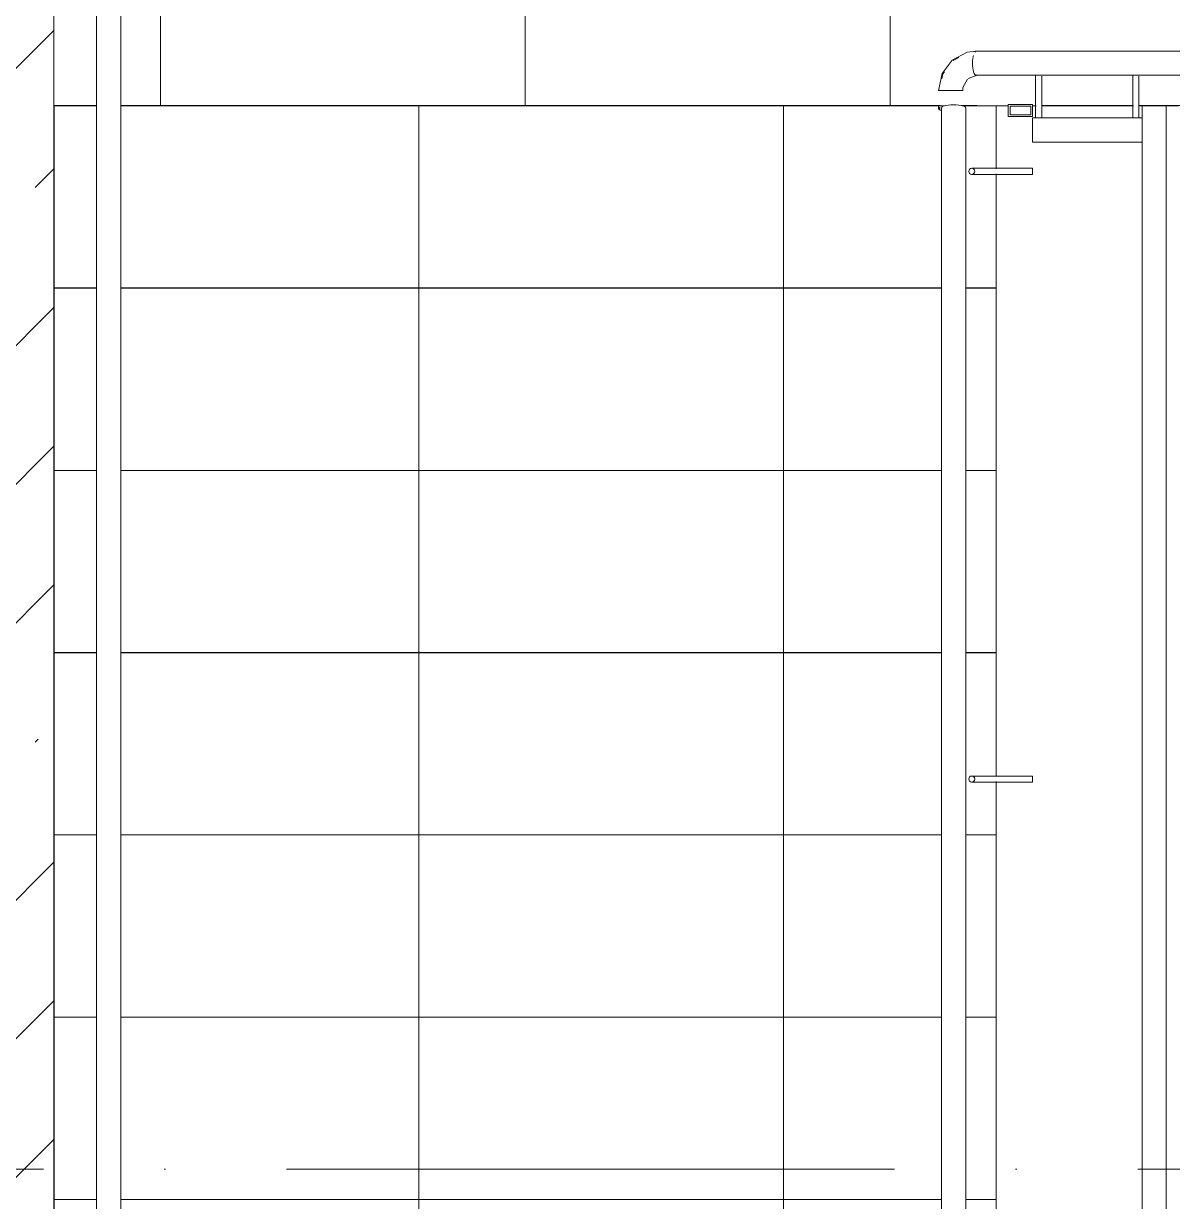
# Model space of a CAD drawing. Header units: millimetres. Extents: x -6467 to 106027, y -7090 to 195095.
# Drawn here: x 97659 to 99549, y 154492 to 156430 of the extents above; entities that cross this region are included whole.
import ezdxf

# ---------------------------------------------------------------- set-up
doc = ezdxf.new("R2010")
doc.units = ezdxf.units.MM
doc.linetypes.add('50_200_ШТРИХ_1Т_ш5_п1_п1_', pattern=[1400, 1000, -200, 0, -200])
for name, color, linetype, lineweight in [('A-WALL', 7, 'Continuous', 5), ('Ограждение', 7, 'Continuous', 9), ('Ограждение-1', 7, 'Continuous', 20)]:
    doc.layers.add(name, color=color, linetype=linetype, lineweight=lineweight)
for name, color, linetype, lineweight, true_color in [('S-STRS-1', 7, 'Continuous', 9, 0xaaaaaa), ('S-STRS-2', 7, 'Continuous', 5, 0xbfbfbf), ('Оси-3', 7, '50_200_ШТРИХ_1Т_ш5_п1_п1_', 9, 0xaaaaaa)]:
    doc.layers.add(name, color=color, linetype=linetype, lineweight=lineweight, true_color=true_color)
pattern_1 = [(270, (97709.45, 152395.1), (600, 4e-14), []), (0, (97709.45, 152395.1), (0, 600), [])]

# ---------------------------------------------------------------- blocks, each defined once
blk = doc.blocks.new('О_Элемент ограждения_Обод_Труба_ГОСТ 8645-68 - О_Элемент ограждения_Обод_Труба_ГОСТ 8645-68-V174-АИ_План этажа Радиаторы_3')
at = {"layer": 'Ограждение'}
for p, q in [((-3900, -20), (-3900, 20)), ((-3900, 20), (0, 20)), ((-3880, -20), (-3900, -20)), ((0, -20), (-3840, -20))]:
    blk.add_line(p, q, dxfattribs=at)
blk = doc.blocks.new('О_Элемент ограждения_Обод_Труба_ГОСТ 8645-68 - О_Элемент ограждения_Обод_Труба_ГОСТ 8645-68-V186-АИ_План этажа Радиаторы_3')
at = {"layer": 'Ограждение-1'}
for p, q in [((0, 20), (-20, 20)), ((-20, 20), (-20, -20)), ((0, -20), (0, 20)), ((-17, 17), (-3, 17)), ((-17, -17), (-17, 17)), ((-3, 17), (-3, -17)), ((-3, -17), (-17, -17)), ((-20, -20), (0, -20))]:
    blk.add_line(p, q, dxfattribs=at)
blk = doc.blocks.new('О_Кронштейн_Форма Г_Круг_ГОСТ 2590-2006 - О_Кронштейн_Форма Г_Круг_ГОСТ 2590-2006-V149-АИ_План этажа Радиаторы_3')
at = {"layer": 'Ограждение'}
for p, q in [((99385, 83820.7), (99385, 83895.7)), ((99395, 83895.7), (99395, 83820.7)), ((99385, 83820.7), (99390, 83820.7)), ((99390, 83820.7), (99395, 83820.7))]:
    blk.add_line(p, q, dxfattribs=at)
at = {"layer": 'Ограждение', "flags": 128}
for points in [[(99385, 83895.7), (99385, 83912.1), (99385, 83920.4), (99385, 83920.7)], [(99395, 83920.7), (99395, 83914.6), (99395, 83899.2), (99395, 83895.7)]]:
    blk.add_lwpolyline(points, dxfattribs=at)
at = {"layer": 'Ограждение'}
for start, end in [(90, 270), (270, 90)]:
    blk.add_arc((99390, 83920.7), 5, start, end, dxfattribs=at)
blk = doc.blocks.new('О_Элемент поручня_Маршевый_Труба_ГОСТ 8732-78 - О_Элемент поручня_Маршевый_Труба_ГОСТ 8732-78-26169632-АИ_План этажа Радиаторы_3')
at = {"layer": 'Ограждение'}
for p, q in [((-13.2, 40), (-3902.6, 40)), ((-3902.6, 0), (-13.2, 0))]:
    blk.add_line(p, q, dxfattribs=at)
at = {"layer": 'Ограждение', "flags": 128}
for points in [[(-3907.3, 20), (-3907.2, 24.5), (-3906.9, 28.7), (-3906.3, 32.5), (-3905.6, 35.6), (-3904.7, 38), (-3903.7, 39.5), (-3902.6, 40)], [(-3902.6, 40), (-3901.6, 39.5), (-3900.6, 38), (-3899.7, 35.6), (-3898.9, 32.5), (-3898.4, 28.7), (-3898, 24.5), (-3897.9, 20)], [(-8.4, 20), (-8.6, 24.5), (-8.9, 28.7), (-9.5, 32.5), (-10.2, 35.6), (-11.1, 38), (-12.1, 39.5), (-13.2, 40)], [(-3902.6, 0), (-3903.7, 0.5), (-3904.7, 2), (-3905.6, 4.4), (-3906.3, 7.5), (-3906.9, 11.3), (-3907.2, 15.5), (-3907.3, 20)], [(-3901.1, 37.3), (-3902.1, 38.4), (-3903.1, 38.4), (-3904.2, 37.3), (-3905.1, 35.2), (-3905.9, 32.3), (-3906.5, 28.6), (-3906.9, 24.4), (-3907, 20)], [(-3907, 20), (-3906.9, 15.6), (-3906.5, 11.4), (-3905.9, 7.7), (-3905.1, 4.8), (-3904.2, 2.7), (-3903.1, 1.6), (-3902.1, 1.6), (-3901.1, 2.7)], [(-3897.9, 20), (-3898, 15.5), (-3898.4, 11.3), (-3898.9, 7.5), (-3899.7, 4.4), (-3900.6, 2), (-3901.6, 0.5), (-3902.6, 0)], [(-3898.2, 20), (-3898.4, 24.4), (-3898.7, 28.6), (-3899.3, 32.3), (-3900.1, 35.2)], [(-3900.1, 4.8), (-3899.3, 7.7), (-3898.7, 11.4), (-3898.4, 15.6), (-3898.2, 20)], [(-13.2, 0), (-12.1, 0.5), (-11.1, 2), (-10.2, 4.4), (-9.5, 7.5), (-8.9, 11.3), (-8.6, 15.5), (-8.4, 20)]]:
    blk.add_lwpolyline(points, dxfattribs=at)
blk = doc.blocks.new('О_Кронштейн_Форма Г_Круг_ГОСТ 2590-2006 - О_Кронштейн_Форма Г_Круг_ГОСТ 2590-2006-V152-АИ_План этажа Радиаторы_3')
at = {"layer": 'Ограждение'}
for p, q in [((98385, 83820.7), (98385, 83895.7)), ((98395, 83895.7), (98395, 83820.7)), ((98385, 83820.7), (98385.2, 83820.7)), ((98394.8, 83820.7), (98395, 83820.7))]:
    blk.add_line(p, q, dxfattribs=at)
at = {"layer": 'Ограждение', "flags": 128}
for points in [[(98385, 83895.7), (98385, 83912.1), (98385, 83920.4), (98385, 83920.7)], [(98395, 83920.7), (98395, 83914.6), (98395, 83899.2), (98395, 83895.7)]]:
    blk.add_lwpolyline(points, dxfattribs=at)
at = {"layer": 'Ограждение'}
for start, end in [(285, 45), (150, 195), (225, 240)]:
    blk.add_arc((98390, 83920.7), 5, start, end, dxfattribs=at)
blk = doc.blocks.new('О_Кронштейн_Форма Г_Круг_ГОСТ 25901 - О_Кронштейн_Форма Г_Круг_ГОСТ 2590-2006 2-26172775-АИ_План этажа Радиаторы_3')
at = {"layer": 'Ограждение'}
for p, q in [((99375, 53726), (99375, 53731)), ((99385, 53729.6), (99385, 53726)), ((99375, 53661), (99375, 53726)), ((99385, 53726), (99385, 53661))]:
    blk.add_line(p, q, dxfattribs=at)
blk = doc.blocks.new('О_Кронштейн_Форма Г_Круг_ГОСТ 25901 - О_Кронштейн_Форма Г_Круг_ГОСТ 2590-2006 2-V187-АИ_План этажа Радиаторы_3')
at = {"layer": 'Ограждение'}
for p, q in [((99215, 53726), (99215, 53731.2)), ((99225, 53729.6), (99225, 53726)), ((99215, 53661), (99215, 53726)), ((99225, 53726), (99225, 53661))]:
    blk.add_line(p, q, dxfattribs=at)
blk = doc.blocks.new('О_Элемент ограждения_Обод_Труба_ГОСТ 1 - О_Элемент ограждения_Обод_Труба_ГОСТ 8645-68 2-26128296-АИ_План этажа Радиаторы_3')
at = {"layer": 'Ограждение'}
for p, q in [((-180, 20), (0, 20)), ((-180, -20), (-180, 20)), ((0, 20), (0, -20)), ((0, -20), (-180, -20))]:
    blk.add_line(p, q, dxfattribs=at)
blk = doc.blocks.new('О_Элемент поручня_Маршевый_Труба_ГОСТ 1 - О_Элемент поручня_Маршевый_Труба_ГОСТ 8732-78 2-26200901-АИ_План этажа Радиаторы_3')
at = {"layer": 'Ограждение'}
for p, q in [((-371.3, 0), (-6.4, 0)), ((-6.4, -40), (-371.3, -40))]:
    blk.add_line(p, q, dxfattribs=at)
for centre, start_param, end_param in [((-371.3, -20), 0, 0.224399), ((-371.3, -20), 4.712389, 6.283185), ((-6.4, -20), 4.712389, 6.283185), ((-371.3, -20), 3.141593, 3.590392), ((-371.3, -20), 4.039191, 4.712389), ((-6.4, -20), 3.141593, 3.590392), ((-6.4, -20), 4.039191, 4.185449), ((-6.4, -20), 4.26359, 4.449653), ((-6.4, -20), 4.48799, 4.712389), ((-371.3, -20), 2.879793, 3.141593)]:
    blk.add_ellipse(centre, major_axis=(0, 20), ratio=0.322266, start_param=start_param, end_param=end_param, dxfattribs=at)
blk = doc.blocks.new('О_Элемент поручня_Загиб_Труба_ГОСТ 1 - О_Элемент поручня_Загиб_Труба_ГОСТ 8732-78 2-21429767-АИ_План этажа Радиаторы_3')
at = {"layer": 'Ограждение'}
for p, q in [((99079.3, 53755.6), (99088.9, 53760.4)), ((99117.6, 53731), (99103.8, 53725.7)), ((99055, 53706), (99068.5, 53706)), ((99056.5, 53706), (99056.6, 53706.6)), ((99056.8, 53706), (99056.5, 53706)), ((99068.5, 53706), (99093.9, 53706)), ((99093.5, 53706), (99092.5, 53706)), ((99092.9, 53706), (99095, 53706))]:
    blk.add_line(p, q, dxfattribs=at)
at = {"layer": 'Ограждение', "flags": 128}
for points in [[(99055, 53706), (99061, 53733.9), (99077.9, 53756.3), (99102.3, 53769.1), (99117.6, 53771)], [(99060.7, 53725.3), (99062.5, 53733.6), (99064.9, 53736.8)], [(99103.1, 53724.9), (99095.5, 53711.3), (99095, 53706)]]:
    blk.add_lwpolyline(points, dxfattribs=at)
at = {"layer": 'Ограждение'}
blk.add_ellipse((99117.6, 53751), major_axis=(0, 20), ratio=0.322266, start_param=1.570796, end_param=3.141593, dxfattribs=at)
blk = doc.blocks.new('О_Элемент поручня_Площадочный_Одноуровневый_ГОСТ 1 - О_Элемент поручня_Площадочный_Одноуровневый_ГОСТ 8732-78 2-26200905-АИ_План этажа Радиаторы_3')
at = {"layer": 'Ограждение'}
for p, q in [((9.4, 0), (4.7, 0)), ((9.4, -2), (9.4, 0)), ((9.4, -10), (9.4, 0)), ((9.4, -1.5), (9.4, -2.1))]:
    blk.add_line(p, q, dxfattribs=at)
at = {"layer": 'Ограждение', "flags": 128}
for points in [[(4.7, 0), (3.7, -0.5), (2.7, -2), (1.8, -4.4)], [(3.2, -2.7), (4.2, -1.6), (5.2, -1.6), (6.3, -2.7)], [(6.8, -2), (5.8, -0.5), (4.7, 0)]]:
    blk.add_lwpolyline(points, dxfattribs=at)
blk = doc.blocks.new('О_Элемент поручня_Пристенный_Двухуровневый_Труба_ГОСТ 87321 - О_Элемент поручня_Пристенный_Двухуровневый_Труба_ГОСТ 8732-78 2-26130338-АИ_План этажа Радиаторы_3')
at = {"layer": 'Ограждение'}
for p, q in [((-279.6, 40), (-4480, 40)), ((-4480, 0), (-279.6, 0))]:
    blk.add_line(p, q, dxfattribs=at)

msp = doc.modelspace()

# ---------------------------------------------------------------- hatches: boundary and pattern name
at = {"layer": 'A-WALL'}
h = msp.add_hatch(dxfattribs=at)
h.set_pattern_fill('FP_1', color=256, style=0, pattern_type=2)
h.set_pattern_definition([(45, (109.45, 102614.03), (-228.0985, 228.0985), []), (45, (337.55, 102614.03), (-228.0985, 228.0985), [403.225, -80.645, 6.706, -73.939])])
h.paths.add_polyline_path([(97709.4, 149695.1), (97709.4, 149905.1), (97459.4, 149905.1), (97459.4, 149695.1)])
h.paths.add_polyline_path([(97459.4, 151555.1), (97709.4, 151555.1), (97709.4, 157795.1), (97459.4, 157795.1), (97459.4, 151560.1)])
at = {"layer": 'S-STRS-2'}
h = msp.add_hatch(dxfattribs=at)
h.set_pattern_fill('FP_134', color=256, style=0, pattern_type=2)
h.set_pattern_definition([(270, (98484.45, 156295.1), (600, 4e-14), []), (0, (98484.45, 156295.1), (0, 600), [])])
h.paths.add_polyline_path([(99203.9, 156295.1), (99324.6, 156297.1), (99325.9, 156340.1), (99334.3, 156340.1), (99334.3, 156295.1), (99484.6, 156295.1), (99485.9, 156340.1), (99494.3, 156340.1), (99494.3, 156295.1), (100999.4, 156295.1), (101000.1, 156980.3), (101009.4, 156992.5), (101027.2, 156992.5), (101036.8, 156985.1), (101039.4, 156975.1), (101039.4, 156295.1), (101109.4, 156295.1), (101109.4, 157795.1), (97709.4, 157795.1), (97709.4, 156295.1), (97779.4, 156295.1), (97780.1, 156600.6), (97789.4, 156612.8), (97804.6, 156614.8), (97813.6, 156609.6), (97819.4, 156595.4), (97819.4, 156295.1), (99201.9, 156295.5)])
h.paths.add_polyline_path([(99634.5, 156311), (99619.4, 156313.5), (99619.1, 156320.1), (99616.8, 156320.6), (99611, 156336.1), (99597.4, 156347.8), (99596.1, 156345.8), (99590.2, 156345.1), (99211, 156342.9), (99205.3, 156335.7), (99208.5, 156338.1), (99211.2, 156337.5), (99205.6, 156328.8), (99203.2, 156328.8), (99202.2, 156325.5), (99198.7, 156320.1), (99166, 156320.6), (99171.5, 156348.4), (99180.3, 156361), (99186.6, 156367.2), (99221.2, 156383.8), (99233, 156385.1), (99599.6, 156382.9), (99616, 156378.3), (99635.4, 156363.4), (99649.4, 156338.1), (99653.4, 156320.1), (99647.6, 156320.1), (99647.6, 156312.3), (99634.6, 156311)])
h.paths.add_polyline_path([(99654.4, 156320.1), (99652.6, 156335.6), (99653.4, 156329.3)])
h = msp.add_hatch(dxfattribs=at)
h.set_pattern_fill('FP_136', color=256, style=0, pattern_type=2)
h.set_pattern_definition(pattern_1)
h.paths.add_polyline_path([(99169.4, 155995.1), (99167.1, 156294.8), (99168.8, 156295.1), (97819.4, 156295.1), (97819.4, 155995.1), (99027.8, 155995.1)])
h.paths.add_polyline_path([(97709.4, 155995.1), (97779.4, 155995.1), (97779.4, 156295.1), (97709.4, 156295.1)])
h.paths.add_polyline_path([(99259.4, 155995.1), (99259.4, 156182.3), (99244.4, 156183.6), (99244.4, 156192), (99259.4, 156192), (99259.4, 156295.1), (99208.9, 156292.9), (99209.4, 156287.6), (99209.4, 155995.1), (99230.6, 155995.1)])
h.paths.add_polyline_path([(99229.2, 156182.2), (99233.2, 156191.5), (99235.4, 156189.6), (99235.3, 156183.2), (99230.6, 156182.4)])
h.paths.add_polyline_path([(99220.7, 156182.3), (99214.4, 156187.1), (99215.9, 156190.7), (99224.4, 156187.1), (99222.5, 156184.6)])
h = msp.add_hatch(dxfattribs=at)
h.set_pattern_fill('FP_136', color=256, style=0, pattern_type=2)
h.set_pattern_definition(pattern_1)
h.paths.add_polyline_path([(99230.6, 155695.1), (99259.4, 155695.1), (99259.4, 155995.1), (99209.4, 155995.1), (99209.4, 155695.1)])
h.paths.add_polyline_path([(97709.4, 155695.1), (97779.4, 155695.1), (97779.4, 155995.1), (97709.4, 155995.1)])
h.paths.add_polyline_path([(97819.4, 155695.1), (99169.4, 155695.1), (99169.4, 155995.1), (97819.4, 155995.1)])
h = msp.add_hatch(dxfattribs=at)
h.set_pattern_fill('FP_136', color=256, style=0, pattern_type=2)
h.set_pattern_definition(pattern_1)
h.paths.add_polyline_path([(97709.4, 155395.1), (97779.4, 155395.1), (97779.4, 155695.1), (97709.4, 155695.1)])
h.paths.add_polyline_path([(97819.4, 155395.1), (99169.4, 155395.1), (99169.4, 155695.1), (97819.4, 155695.1)])
h.paths.add_polyline_path([(99230.6, 155395.1), (99259.4, 155395.1), (99259.4, 155695.1), (99209.4, 155695.1), (99209.4, 155395.1)])
h = msp.add_hatch(dxfattribs=at)
h.set_pattern_fill('FP_136', color=256, style=0, pattern_type=2)
h.set_pattern_definition(pattern_1)
h.paths.add_polyline_path([(99230.6, 155095.1), (99259.4, 155095.1), (99259.4, 155182.3), (99244.4, 155183.6), (99244.4, 155192), (99259.4, 155192), (99259.4, 155395.1), (99209.4, 155395.1), (99209.4, 155095.1), (99229.2, 155095.1)])
h.paths.add_polyline_path([(97709.4, 155095.1), (97779.4, 155095.1), (97779.4, 155395.1), (97709.4, 155395.1)])
h.paths.add_polyline_path([(97819.4, 155095.1), (99169.4, 155095.1), (99169.4, 155395.1), (97819.4, 155395.1)])
h.paths.add_polyline_path([(99229.2, 155182.2), (99233.2, 155191.5), (99235.4, 155189.6), (99235.3, 155183.2), (99230.1, 155182.3)])
h.paths.add_polyline_path([(99220.7, 155182.3), (99214.4, 155187.1), (99215.9, 155190.7), (99224.4, 155187.1), (99222.5, 155184.6)])
h = msp.add_hatch(dxfattribs=at)
h.set_pattern_fill('FP_136', color=256, style=0, pattern_type=2)
h.set_pattern_definition(pattern_1)
h.paths.add_polyline_path([(97709.4, 154795.1), (97779.4, 154795.1), (97779.4, 155095.1), (97709.4, 155095.1), (97709.4, 155090.2)])
h.paths.add_polyline_path([(97819.4, 154795.1), (99169.4, 154795.1), (99169.4, 155095.1), (97819.4, 155095.1), (97819.4, 155090.2)])
h.paths.add_polyline_path([(99259.4, 154795.1), (99259.4, 155095.1), (99209.4, 155095.1), (99209.4, 154795.1), (99230.6, 154795.1)])
h = msp.add_hatch(dxfattribs=at)
h.set_pattern_fill('FP_136', color=256, style=0, pattern_type=2)
h.set_pattern_definition(pattern_1)
h.paths.add_polyline_path([(97779.4, 154495.1), (97779.4, 154795.1), (97709.4, 154795.1), (97709.4, 154495.1)])
h.paths.add_polyline_path([(97819.4, 154495.1), (99169.4, 154495.1), (99169.4, 154795.1), (97819.4, 154795.1)])
h.paths.add_polyline_path([(99230.6, 154495.1), (99259.4, 154495.1), (99259.4, 154795.1), (99209.4, 154795.1), (99209.4, 154495.1)])
h = msp.add_hatch(dxfattribs=at)
h.set_pattern_fill('FP_136', color=256, style=0, pattern_type=2)
h.set_pattern_definition(pattern_1)
h.paths.add_polyline_path([(99215.1, 154195.1), (99259.4, 154195.1), (99259.4, 154282.3), (99244.4, 154283.6), (99244.4, 154292), (99259.4, 154292), (99259.4, 154495.1), (99209.4, 154495.1), (99209.4, 154195.1)])
h.paths.add_polyline_path([(97709.4, 154195.1), (97779.4, 154195.1), (97779.4, 154495.1), (97709.4, 154495.1)])
h.paths.add_polyline_path([(97819.4, 154195.1), (98025.6, 154195.1), (98025.6, 154277.3), (98405.6, 154277.3), (98407.1, 154390.1), (98411.6, 154390.1), (98409.4, 154396.2), (98406, 154395.2), (98405.7, 154408.3), (98407.1, 154487.1), (98413.8, 154489.1), (98414.6, 154489.1), (98524.4, 154486.9), (98525.6, 154484.7), (98524.1, 154396.8), (98519.6, 154395.2), (98521.6, 154390.1), (98525.6, 154390.1), (98525.6, 154277.3), (98905.6, 154277.3), (98905.6, 154195.1), (99169.4, 154195.1), (99169.4, 154495.1), (97819.4, 154495.1)])
h.paths.add_polyline_path([(99229.2, 154282.2), (99233.2, 154291.5), (99235.4, 154289.6), (99235.3, 154283.2), (99230.1, 154282.3)])
h.paths.add_polyline_path([(99220.7, 154282.3), (99214.4, 154287.1), (99215.9, 154290.7), (99224.4, 154287.1), (99222.5, 154284.6)])
h.paths.add_polyline_path([(98411.6, 154396.3), (98409.6, 154398.7), (98411.6, 154396.3)])
h.paths.add_polyline_path([(98411.6, 154398.9), (98409.6, 154401.5), (98411.6, 154398.9)])

# ---------------------------------------------------------------- linework, layer by layer
at = {"layer": 'A-WALL'}
msp.add_line((97709.4, 151560.1), (97709.4, 157795.1), dxfattribs=at)
at = {"layer": 'S-STRS-1'}
for p, q in [((97709.4, 156295.1), (97779.4, 156295.1)), ((97709.4, 156295.1), (97779.4, 156295.1)), ((97819.4, 156295.1), (99167.1, 156295.1)), ((97819.4, 156295.1), (99167.1, 156295.1)), ((99203.9, 156295.1), (99259.4, 156295.1)), ((99203.9, 156295.1), (99259.4, 156295.1)), ((99259.4, 156295.1), (99279.4, 156295.1)), ((99259.4, 156191.5), (99259.4, 156295.1)), ((99319.4, 156295.1), (99325.4, 156295.1)), ((99333.8, 156295.1), (99485.4, 156295.1)), ((99493.8, 156295.1), (99499.4, 156295.1)), ((99539.4, 156295.1), (99559.4, 156295.1)), ((99259.4, 155995.1), (99259.4, 156183)), ((97709.4, 155995.1), (97779.4, 155995.1)), ((97709.4, 155995.1), (97779.4, 155995.1)), ((97819.4, 155995.1), (99169.9, 155995.1)), ((97819.4, 155995.1), (99169.9, 155995.1)), ((99208.9, 155995.1), (99259.4, 155995.1)), ((99208.9, 155995.1), (99259.4, 155995.1)), ((99259.4, 155695.1), (99259.4, 155995.1)), ((97709.4, 155695.1), (97779.4, 155695.1)), ((97709.4, 155695.1), (97779.4, 155695.1)), ((97819.4, 155695.1), (99169.9, 155695.1)), ((97819.4, 155695.1), (99169.9, 155695.1)), ((99208.9, 155695.1), (99259.4, 155695.1)), ((99208.9, 155695.1), (99259.4, 155695.1)), ((99259.4, 155395.1), (99259.4, 155695.1)), ((97709.4, 155395.1), (97779.4, 155395.1)), ((97709.4, 155395.1), (97779.4, 155395.1)), ((97819.4, 155395.1), (99169.9, 155395.1)), ((97819.4, 155395.1), (99169.9, 155395.1)), ((99208.9, 155395.1), (99259.4, 155395.1)), ((99208.9, 155395.1), (99259.4, 155395.1)), ((99259.4, 155191.5), (99259.4, 155395.1)), ((99259.4, 155095.1), (99259.4, 155183)), ((97709.4, 155095.1), (97779.4, 155095.1)), ((97709.4, 155095.1), (97779.4, 155095.1)), ((97819.4, 155095.1), (99169.9, 155095.1)), ((97819.4, 155095.1), (99169.9, 155095.1)), ((99208.9, 155095.1), (99259.4, 155095.1)), ((99208.9, 155095.1), (99259.4, 155095.1)), ((99259.4, 154795.1), (99259.4, 155095.1)), ((97709.4, 154795.1), (97779.4, 154795.1)), ((97709.4, 154795.1), (97779.4, 154795.1)), ((97819.4, 154795.1), (99169.9, 154795.1)), ((97819.4, 154795.1), (99169.9, 154795.1)), ((99208.9, 154795.1), (99259.4, 154795.1)), ((99208.9, 154795.1), (99259.4, 154795.1)), ((99259.4, 154495.1), (99259.4, 154795.1)), ((97709.4, 154495.1), (97779.4, 154495.1)), ((97709.4, 154495.1), (97779.4, 154495.1)), ((97819.4, 154495.1), (99169.9, 154495.1)), ((97819.4, 154495.1), (99169.9, 154495.1)), ((99208.9, 154495.1), (99259.4, 154495.1)), ((99208.9, 154495.1), (99259.4, 154495.1)), ((99259.4, 154397.1), (99259.4, 154495.1))]:
    msp.add_line(p, q, dxfattribs=at)
at = {"layer": 'Оси-3'}
msp.add_line((68690.1, 154545.1), (104827.4, 154545.1), dxfattribs=at)

# ---------------------------------------------------------------- block references
at = {"layer": 'Ограждение'}
for name, p, rotation in [('О_Элемент поручня_Пристенный_Двухуровневый_Труба_ГОСТ 87321 - О_Элемент поручня_Пристенный_Двухуровневый_Труба_ГОСТ 8732-78 2-26130338-АИ_План этажа Радиаторы_3', (97779.4, 152115.4), 269.9999999999999), ('О_Элемент поручня_Маршевый_Труба_ГОСТ 1 - О_Элемент поручня_Маршевый_Труба_ГОСТ 8732-78 2-26200901-АИ_План этажа Радиаторы_3', (99220.6, 156345.1), 180), ('О_Элемент поручня_Площадочный_Одноуровневый_ГОСТ 1 - О_Элемент поручня_Площадочный_Одноуровневый_ГОСТ 8732-78 2-26200905-АИ_План этажа Радиаторы_3', (99164.4, 156285.6), 90.0000000000005), ('О_Элемент поручня_Маршевый_Труба_ГОСТ 8732-78 - О_Элемент поручня_Маршевый_Труба_ГОСТ 8732-78-26169632-АИ_План этажа Радиаторы_3', (99209.4, 156305), 89.99999999999925), ('О_Элемент ограждения_Обод_Труба_ГОСТ 8645-68 - О_Элемент ограждения_Обод_Труба_ГОСТ 8645-68-V186-АИ_План этажа Радиаторы_3', (99299.4, 156297.1), 89.99999999999925), ('О_Элемент ограждения_Обод_Труба_ГОСТ 8645-68 - О_Элемент ограждения_Обод_Труба_ГОСТ 8645-68-V174-АИ_План этажа Радиаторы_3', (99519.4, 152395.1), 269.9999999999994), ('О_Элемент ограждения_Обод_Труба_ГОСТ 1 - О_Элемент ограждения_Обод_Труба_ГОСТ 8645-68 2-26128296-АИ_План этажа Радиаторы_3', (99319.4, 156255.1), 180), ('О_Кронштейн_Форма Г_Круг_ГОСТ 2590-2006 - О_Кронштейн_Форма Г_Круг_ГОСТ 2590-2006-V149-АИ_План этажа Радиаторы_3', (183140.1, 56797.1), 89.99999999999962), ('О_Кронштейн_Форма Г_Круг_ГОСТ 2590-2006 - О_Кронштейн_Форма Г_Круг_ГОСТ 2590-2006-V149-АИ_План этажа Радиаторы_3', (183140.1, 55797.1), 89.99999999999962), ('О_Кронштейн_Форма Г_Круг_ГОСТ 2590-2006 - О_Кронштейн_Форма Г_Круг_ГОСТ 2590-2006-V152-АИ_План этажа Радиаторы_3', (183140.1, 56797.1), 89.99999999999962)]:
    msp.add_blockref(name, p, dxfattribs=dict(at, rotation=rotation))
for name in ['О_Элемент поручня_Загиб_Труба_ГОСТ 1 - О_Элемент поручня_Загиб_Труба_ГОСТ 8732-78 2-21429767-АИ_План этажа Радиаторы_3', 'О_Кронштейн_Форма Г_Круг_ГОСТ 25901 - О_Кронштейн_Форма Г_Круг_ГОСТ 2590-2006 2-V187-АИ_План этажа Радиаторы_3', 'О_Кронштейн_Форма Г_Круг_ГОСТ 25901 - О_Кронштейн_Форма Г_Круг_ГОСТ 2590-2006 2-26172775-АИ_План этажа Радиаторы_3']:
    msp.add_blockref(name, (109.4, 102614), dxfattribs=at)

doc.saveas('drawing.dxf')
